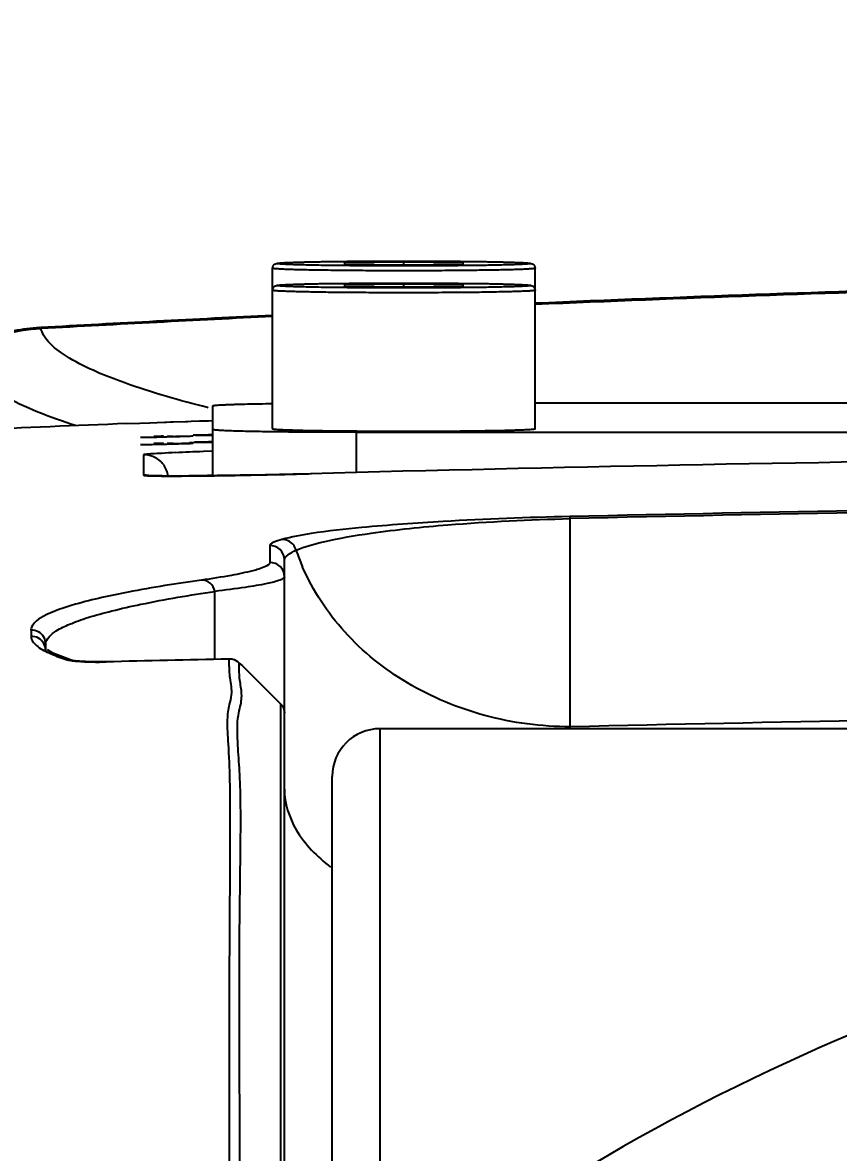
# Model space of a CAD drawing. Header units: millimetres. Extents: x 5828 to 6704, y 123 to 421.
# Drawn here: x 6473.894 to 6475.033, y 276.003 to 277.581 of the extents above; entities that cross this region are included whole.
import ezdxf

# ---------------------------------------------------------------- set-up
doc = ezdxf.new("R2010")
doc.units = ezdxf.units.MM
doc.layers.add('外形图', color=7, linetype='Continuous')
doc.layers.add('尺寸标注', color=7, linetype='Continuous')
doc.styles.add('微软雅黑', font='msyh.ttc', dxfattribs={"height": 1.5})
doc.dimstyles.new('尺寸标注_1_15比例', dxfattribs={"dimtxt": 1.5, "dimasz": 1.25, "dimexe": 0.5, "dimexo": 0.4, "dimgap": 0.5, "dimtad": 1, "dimdec": 1, "dimlfac": 15, "dimdsep": 46, "dimtxsty": '微软雅黑', "dimcen": 0.09, "dimadec": 0, "dimazin": 0, "dimtp": 0.01, "dimtm": 0.01, "dimtfac": 1, "dimtdec": 1, "dimtofl": 0, "dimtmove": 0, "dimatfit": 3, "dimfxl": 1, "dimtolj": 1, "dimarcsym": 0})

# ---------------------------------------------------------------- blocks, each defined once
blk = doc.blocks.new('*D786')
at = {"layer": 'Defpoints', "color": 0}
for p in [(6482.9394, 280.5658), (6469.7803, 267.5677), (6482.9394, 267.0011)]:
    blk.add_point(p, dxfattribs=at)
at = {"layer": '尺寸标注', "color": 0, "lineweight": -2}
for p, q in [((6469.7803, 267.9677), (6469.7803, 281.0658)), ((6482.9394, 267.4011), (6482.9394, 281.0658)), ((6471.0303, 280.5658), (6481.6894, 280.5658))]:
    blk.add_line(p, q, dxfattribs=at)
at = {"layer": '尺寸标注', "color": 0}
for points in [[(6471.0303, 280.7741), (6471.0303, 280.3574), (6469.7803, 280.5658)], [(6481.6894, 280.3574), (6481.6894, 280.7741), (6482.9394, 280.5658)]]:
    blk.add_solid(points, dxfattribs=at)
at = {"layer": '尺寸标注', "color": 0, "insert": (6476.3599, 281.8448), "char_height": 1.5, "attachment_point": 5, "style": '微软雅黑'}
blk.add_mtext('\\A1;197.4', dxfattribs=at)
blk = doc.blocks.new('*D787')
at = {"layer": 'Defpoints', "color": 0}
for p in [(6469.7154, 284.5485), (6483.0052, 255.7131), (6469.7154, 255.0651)]:
    blk.add_point(p, dxfattribs=at)
at = {"layer": '尺寸标注', "color": 0, "lineweight": -2}
for p, q in [((6469.7154, 255.4651), (6469.7154, 285.0485)), ((6483.0052, 256.1131), (6483.0052, 285.0485)), ((6481.7552, 284.5485), (6470.9654, 284.5485))]:
    blk.add_line(p, q, dxfattribs=at)
at = {"layer": '尺寸标注', "color": 0}
for points in [[(6470.9654, 284.7569), (6470.9654, 284.3402), (6469.7154, 284.5485)], [(6481.7552, 284.3402), (6481.7552, 284.7569), (6483.0052, 284.5485)]]:
    blk.add_solid(points, dxfattribs=at)
at = {"layer": '尺寸标注', "color": 0, "insert": (6476.3603, 285.8276), "char_height": 1.5, "attachment_point": 5, "style": '微软雅黑'}
blk.add_mtext('\\A1;199.3', dxfattribs=at)

msp = doc.modelspace()

# ---------------------------------------------------------------- linework, layer by layer
at = {"layer": '外形图', "color": 7, "linetype": 'Continuous'}
for p, q in [((6474.2433, 277.014), (6474.2433, 277.238)), ((6474.4266, 277.2465), (6474.3438, 277.2456)), ((6474.3438, 277.2456), (6474.3438, 277.2437)), ((6474.3438, 277.2437), (6474.4266, 277.2428)), ((6474.4266, 277.2428), (6474.4266, 277.2465)), ((6474.5095, 277.2456), (6474.4266, 277.2465)), ((6474.4266, 277.2428), (6474.5095, 277.2437)), ((6474.5095, 277.2437), (6474.5095, 277.2456)), ((6474.6099, 277.014), (6474.6099, 277.238)), ((6474.4266, 277.2158), (6474.3438, 277.2149)), ((6474.3438, 277.2149), (6474.3438, 277.213)), ((6474.3438, 277.213), (6474.4266, 277.2121)), ((6474.4266, 277.2121), (6474.4266, 277.2158)), ((6474.5095, 277.2149), (6474.4266, 277.2158)), ((6474.4266, 277.2121), (6474.5095, 277.213)), ((6474.5095, 277.213), (6474.5095, 277.2149)), ((6474.1534, 277.0432), (6474.1526, 277.0434)), ((6474.1599, 277.0432), (6474.1592, 277.0434)), ((6474.1599, 276.9483), (6474.1599, 277.046)), ((6475.2266, 277.0498), (6474.6099, 277.0498)), ((6474.04, 277.021), (6474.0578, 277.0217)), ((6474.0578, 277.0217), (6474.0721, 277.0222)), ((6474.0721, 277.0222), (6474.0926, 277.023)), ((6474.0926, 277.023), (6474.0953, 277.0231)), ((6474.0953, 277.0231), (6474.1007, 277.0233)), ((6474.1007, 277.0233), (6474.1044, 277.0234)), ((6474.1044, 277.0234), (6474.1221, 277.024)), ((6474.1221, 277.024), (6474.1249, 277.0241)), ((6474.1249, 277.0241), (6474.1295, 277.0243)), ((6474.1295, 277.0243), (6474.1411, 277.0247)), ((6474.1411, 277.0247), (6474.1507, 277.025)), ((6474.1507, 277.025), (6474.1524, 277.0251)), ((6474.1521, 277.025), (6474.1537, 277.0251)), ((6474.1524, 277.0251), (6474.1598, 277.0253)), ((6474.0883, 277.0024), (6474.0958, 277.0026)), ((6474.0958, 277.0026), (6474.1064, 277.0029)), ((6474.0969, 277.0031), (6474.0963, 277.0031)), ((6474.1064, 277.0029), (6474.114, 277.0031)), ((6474.114, 277.0031), (6474.1281, 277.0035)), ((6474.1281, 277.0035), (6474.1315, 277.0038)), ((6474.1315, 277.0038), (6474.1325, 277.0039)), ((6474.1441, 277.0051), (6474.1325, 277.0047)), ((6474.1361, 277.0045), (6474.1452, 277.0047)), ((6474.154, 277.0053), (6474.1441, 277.0051)), ((6474.1452, 277.0047), (6474.1544, 277.005)), ((6474.1602, 277.0055), (6474.154, 277.0053)), ((6474.1544, 277.005), (6474.1603, 277.0051)), ((6474.3599, 277.0089), (6474.3599, 276.9525)), ((6474.3599, 277.0089), (6477.4266, 277.0089)), ((6474.1281, 276.9934), (6474.1325, 276.9939)), ((6474.1441, 276.9952), (6474.1341, 276.9949)), ((6474.154, 276.9954), (6474.1441, 276.9952)), ((6474.1465, 276.9948), (6474.1544, 276.995)), ((6474.1599, 276.9826), (6474.1468, 276.9821)), ((6474.1604, 276.9956), (6474.154, 276.9954)), ((6474.1544, 276.995), (6474.1605, 276.9951)), ((6474.0631, 276.9775), (6474.063, 276.9491)), ((6474.2336, 276.9496), (6474.198, 276.9489)), ((6474.2204, 276.9494), (6474.2277, 276.9495)), ((6474.2723, 276.9505), (6474.2336, 276.9496)), ((6474.2962, 276.9511), (6474.2723, 276.9505)), ((6474.2933, 276.9511), (6474.2977, 276.9512)), ((6474.2962, 276.9511), (6474.2962, 276.9511)), ((6474.1052, 276.9478), (6474.1076, 276.9478)), ((6474.1076, 276.9478), (6474.1105, 276.9478)), ((6474.1559, 276.9482), (6474.1621, 276.9483)), ((6474.659, 276.5976), (6474.6589, 276.8884)), ((6474.2394, 276.8508), (6474.2394, 276.8269)), ((6474.2599, 275.0636), (6474.2599, 276.8308)), ((6474.1628, 276.6923), (6474.1628, 276.7868)), ((6473.906, 276.7327), (6473.906, 276.724)), ((6473.9266, 276.7051), (6473.9266, 276.7128)), ((6473.9567, 276.6912), (6473.9633, 276.6903)), ((6473.9637, 276.6902), (6473.9632, 276.6903)), ((6474.011, 276.6883), (6474.0109, 276.6882)), ((6474.1968, 276.6835), (6474.1969, 276.6866)), ((6474.197, 276.6834), (6474.1969, 276.6866)), ((6474.1969, 276.6866), (6474.2005, 276.6835)), ((6474.2005, 276.6835), (6474.2003, 276.6836)), ((6474.2003, 276.6836), (6474.2549, 276.6293)), ((6474.2549, 275.9022), (6474.2549, 276.6293)), ((6474.2599, 276.6174), (6474.2599, 276.6176)), ((6474.2549, 276.4659), (6474.2549, 276.5963)), ((6474.3933, 276.5949), (6474.3933, 275.7845)), ((6475.7615, 276.5949), (6474.3933, 276.5949)), ((6474.6589, 276.5952), (6474.659, 276.5976)), ((6474.3266, 275.202), (6474.3266, 276.5282)), ((6474.2549, 276.2941), (6474.2549, 276.4659)), ((6474.2549, 275.0531), (6474.2549, 276.0551))]:
    msp.add_line(p, q, dxfattribs=at)
for points in [[(6474.198, 276.9489), (6474.1661, 276.9484), (6474.1517, 276.9482), (6474.1384, 276.948), (6474.1262, 276.9479), (6474.1152, 276.9478), (6474.1053, 276.9478), (6474.0966, 276.9478), (6474.0891, 276.9479), (6474.0827, 276.9479), (6474.0775, 276.9481), (6474.0736, 276.9482), (6474.0709, 276.9483), (6474.0704, 276.9483)], [(6473.9633, 276.6903), (6473.9367, 276.7006), (6473.9289, 276.7051)], [(6474.011, 276.6883), (6474.0043, 276.6882), (6473.9926, 276.6882), (6473.9822, 276.6886), (6473.9736, 276.6891), (6473.9677, 276.6896), (6473.9643, 276.6901), (6473.9637, 276.6902)]]:
    msp.add_lwpolyline(points, dxfattribs=at)
msp.add_circle((6476.3599, 274.0616), 2.3333, dxfattribs=at)
for centre, radius, start, end in [((6476.5863, 230.7358), 46.4953, 91.67537, 92.43624), ((6476.5857, 230.6999), 46.53, 91.67331, 92.43365), ((6476.5882, 230.6182), 46.6111, 91.67351, 92.43255), ((6477.0288, 220.9139), 56.3272, 92.83471, 93.16446), ((6477.053, 220.3521), 56.8884, 92.83111, 93.15738), ((6477.0619, 220.125), 57.1152, 92.82875, 93.15358), ((6473.9329, 276.897), 0.2586, 93.2326, 101.2988), ((6473.9345, 276.8866), 0.268, 93.1627, 101.2001), ((6473.9491, 277.1612), 0.0302, 191.4803, 193.5097), ((6474.6915, 259.3212), 17.7118, 92.10799, 92.8026), ((6474.0521, 278.1279), 1.126, 270.7193, 271.1712), ((6474.0266, 279.5282), 2.5265, 271.1011, 271.4), ((6474.224, 273.0234), 3.9823, 91.9106, 92.1064), ((6474.0561, 279.2179), 2.2152, 271.2524, 271.4505), ((6473.9317, 284.0527), 7.0517, 271.46643, 271.63186), ((6474.4202, 284.6434), 7.6329, 269.25839, 270.04787), ((6474.4282, 285.4391), 8.4287, 269.98936, 270.70398), ((6474.0316, 279.499), 2.5073, 270.9949, 271.4674), ((6474.2043, 273.6942), 3.3013, 91.9628, 92.199), ((6473.8723, 286.0425), 9.0527, 271.41473, 271.61909), ((6474.0673, 278.8164), 1.8236, 271.1683, 271.409), ((6474.3763, 270.9509), 6.0355, 92.1793, 92.55028), ((6473.9675, 282.7967), 5.8051, 271.42831, 271.62926), ((6474.2512, 272.6205), 4.3755, 91.3704, 91.6249), ((6474.0641, 276.9442), 0.0333, 39.5828, 46.3522), ((6474.0643, 276.9444), 0.0331, 34.7835, 39.58), ((6476.3384, 199.0916), 77.8863, 89.984133, 91.502432), ((6474.3456, 272.5816), 4.3711, 92.4561, 92.6107), ((6474.0295, 286.0536), 9.1063, 270.83452, 271.20132), ((6473.9229, 291.2147), 14.2685, 271.22396, 271.4878), ((6474.0844, 277.2811), 0.3332, 267.8476, 268.6746), ((6474.0933, 281.2532), 4.3054, 270.2279, 270.8321), ((6476.4276, 199.4326), 77.4788, 90.050028, 91.308358), ((6476.4278, 199.4422), 77.4664, 90.050056, 91.308371), ((6474.2399, 276.8308), 0.02, 0.0007, 91.5918), ((6474.5641, 276.9426), 0.3043, 198.8811, 199.6933), ((6474.5695, 276.9446), 0.3101, 199.703, 203.5873), ((6474.24, 276.807), 0.02, 0.0044, 91.5961), ((6473.9168, 276.7325), 0.0109, 170.3095, 178.6703), ((6473.9987, 277.0805), 0.3924, 266.6039, 269.6368), ((6473.9985, 277.1793), 0.4912, 269.728, 270.4884), ((6473.996, 277.5409), 0.8527, 270.4518, 270.6968), ((6473.9896, 278.058), 1.37, 270.6984, 270.8888), ((6476.0171, 194.5929), 82.1199, 91.28023, 91.399915), ((6474.1829, 276.6721), 0.0201, 76.3948, 91.5461), ((6476.4258, 200.6694), 75.9488, 90.038068, 91.332973), ((6474.3933, 276.5282), 0.0667, 90, 180), ((6476.3599, 274.0616), 2.3133, 120.8973, 134.102)]:
    msp.add_arc(centre, radius, start, end, dxfattribs=at)
for points, knots in [([(6474.2433, 277.238), (6474.2433, 277.2393), (6474.2439, 277.2416), (6474.2462, 277.2438), (6474.2485, 277.2447), (6474.2504, 277.245), (6474.2521, 277.2452), (6474.254, 277.2454), (6474.2573, 277.2457), (6474.2624, 277.2459), (6474.2698, 277.2462), (6474.2786, 277.2465), (6474.2889, 277.2468), (6474.3005, 277.247), (6474.3134, 277.2473), (6474.3327, 277.2475), (6474.3589, 277.2478), (6474.3921, 277.248), (6474.4149, 277.2481), (6474.4266, 277.2481)], [0, 0, 0, 0, 0.020223, 0.036163, 0.05017, 0.058307, 0.066935, 0.077206, 0.089444, 0.120191, 0.159352, 0.206696, 0.261821, 0.324217, 0.393285, 0.468348, 0.633454, 0.813033, 1, 1, 1, 1]), ([(6474.4266, 277.2345), (6474.4147, 277.2345), (6474.3913, 277.2345), (6474.3625, 277.2347), (6474.3405, 277.2349), (6474.3251, 277.2351), (6474.3107, 277.2353), (6474.2974, 277.2355), (6474.2853, 277.2357), (6474.2747, 277.236), (6474.2654, 277.2363), (6474.2587, 277.2366), (6474.2541, 277.2368), (6474.2513, 277.237), (6474.2489, 277.2371), (6474.2469, 277.2373), (6474.2454, 277.2375), (6474.2443, 277.2376), (6474.2436, 277.2378), (6474.2433, 277.2379), (6474.2433, 277.238), (6474.2433, 277.238)], [0, 0, 0, 0, 0.194923, 0.382357, 0.470998, 0.555104, 0.633868, 0.706529, 0.772391, 0.830819, 0.881253, 0.92321, 0.940881, 0.95629, 0.969401, 0.980185, 0.988621, 0.994696, 0.998424, 0.999441, 1, 1, 1, 1]), ([(6474.4266, 277.2413), (6474.4151, 277.2413), (6474.3926, 277.2413), (6474.3599, 277.2415), (6474.334, 277.2418), (6474.3149, 277.242), (6474.3021, 277.2422), (6474.2905, 277.2425), (6474.2802, 277.2428), (6474.2713, 277.243), (6474.2648, 277.2433), (6474.2604, 277.2435), (6474.2577, 277.2437), (6474.2554, 277.2438), (6474.2535, 277.244), (6474.2521, 277.2441), (6474.2513, 277.2442), (6474.2508, 277.2443), (6474.2504, 277.2444), (6474.2502, 277.2445), (6474.2498, 277.2447), (6474.2502, 277.2448), (6474.2504, 277.2449), (6474.2508, 277.245), (6474.2513, 277.2451), (6474.2521, 277.2452), (6474.2535, 277.2453), (6474.2554, 277.2455), (6474.2577, 277.2457), (6474.2604, 277.2458), (6474.2648, 277.246), (6474.2713, 277.2463), (6474.2802, 277.2466), (6474.2905, 277.2468), (6474.3021, 277.2471), (6474.3149, 277.2473), (6474.334, 277.2476), (6474.3599, 277.2478), (6474.3926, 277.248), (6474.4151, 277.2481), (6474.4266, 277.2481)], [0, 0, 0, 0, 0.097466, 0.191187, 0.277564, 0.316948, 0.35328, 0.386213, 0.415428, 0.440646, 0.461626, 0.470462, 0.478166, 0.484722, 0.490115, 0.494332, 0.495999, 0.49737, 0.498448, 0.499236, 0.5, 0.500764, 0.501552, 0.50263, 0.504001, 0.505668, 0.509885, 0.515278, 0.521834, 0.529538, 0.538374, 0.559354, 0.584572, 0.613787, 0.64672, 0.683052, 0.722436, 0.808813, 0.902534, 1, 1, 1, 1]), ([(6474.4266, 277.2481), (6474.4383, 277.2481), (6474.4611, 277.248), (6474.4943, 277.2478), (6474.5205, 277.2475), (6474.5398, 277.2473), (6474.5527, 277.247), (6474.5643, 277.2468), (6474.5746, 277.2465), (6474.5835, 277.2462), (6474.5908, 277.2459), (6474.5959, 277.2457), (6474.5992, 277.2454), (6474.6011, 277.2452), (6474.6028, 277.245), (6474.6047, 277.2447), (6474.607, 277.2438), (6474.6093, 277.2416), (6474.6099, 277.2393), (6474.6099, 277.238)], [0, 0, 0, 0, 0.186975, 0.366563, 0.531674, 0.606739, 0.675807, 0.738201, 0.793324, 0.840666, 0.879826, 0.91057, 0.922807, 0.933075, 0.941703, 0.949842, 0.963859, 0.979786, 1, 1, 1, 1]), ([(6474.4266, 277.2481), (6474.4381, 277.2481), (6474.4606, 277.248), (6474.4933, 277.2478), (6474.5192, 277.2476), (6474.5383, 277.2473), (6474.5511, 277.2471), (6474.5627, 277.2468), (6474.573, 277.2466), (6474.5819, 277.2463), (6474.5884, 277.246), (6474.5928, 277.2458), (6474.5955, 277.2457), (6474.5978, 277.2455), (6474.5997, 277.2453), (6474.6011, 277.2452), (6474.6019, 277.2451), (6474.6024, 277.245), (6474.6028, 277.2449), (6474.603, 277.2448), (6474.6034, 277.2447), (6474.603, 277.2445), (6474.6028, 277.2444), (6474.6024, 277.2443), (6474.6019, 277.2442), (6474.6011, 277.2441), (6474.5997, 277.244), (6474.5978, 277.2438), (6474.5955, 277.2437), (6474.5928, 277.2435), (6474.5884, 277.2433), (6474.5819, 277.243), (6474.573, 277.2428), (6474.5627, 277.2425), (6474.5511, 277.2422), (6474.5383, 277.242), (6474.5192, 277.2418), (6474.4933, 277.2415), (6474.4606, 277.2413), (6474.4381, 277.2413), (6474.4266, 277.2413)], [0, 0, 0, 0, 0.097466, 0.191187, 0.277564, 0.316948, 0.35328, 0.386213, 0.415428, 0.440646, 0.461626, 0.470462, 0.478166, 0.484722, 0.490115, 0.494332, 0.495999, 0.49737, 0.498448, 0.499236, 0.5, 0.500764, 0.501552, 0.50263, 0.504001, 0.505668, 0.509885, 0.515278, 0.521834, 0.529538, 0.538374, 0.559354, 0.584572, 0.613787, 0.64672, 0.683052, 0.722436, 0.808813, 0.902534, 1, 1, 1, 1]), ([(6474.6099, 277.238), (6474.6099, 277.238), (6474.6099, 277.2379), (6474.6096, 277.2378), (6474.6089, 277.2376), (6474.6078, 277.2375), (6474.6063, 277.2373), (6474.6043, 277.2371), (6474.6019, 277.237), (6474.5991, 277.2368), (6474.5945, 277.2366), (6474.5878, 277.2363), (6474.5785, 277.236), (6474.5679, 277.2357), (6474.5558, 277.2355), (6474.5425, 277.2353), (6474.5281, 277.2351), (6474.5127, 277.2349), (6474.4907, 277.2347), (6474.4619, 277.2345), (6474.4385, 277.2345), (6474.4266, 277.2345)], [0, 0, 0, 0, 0.000559, 0.001576, 0.005304, 0.011379, 0.019815, 0.030599, 0.04371, 0.059119, 0.07679, 0.118747, 0.169181, 0.227609, 0.293471, 0.366132, 0.444896, 0.529002, 0.617643, 0.805077, 1, 1, 1, 1]), ([(6474.2433, 277.2073), (6474.2433, 277.2085), (6474.2439, 277.2108), (6474.2462, 277.2131), (6474.2485, 277.214), (6474.2504, 277.2143), (6474.2521, 277.2145), (6474.254, 277.2147), (6474.2573, 277.2149), (6474.2624, 277.2152), (6474.2698, 277.2155), (6474.2786, 277.2158), (6474.2889, 277.2161), (6474.3005, 277.2163), (6474.3134, 277.2166), (6474.3327, 277.2168), (6474.3589, 277.2171), (6474.3921, 277.2173), (6474.4149, 277.2173), (6474.4266, 277.2173)], [0, 0, 0, 0, 0.020223, 0.036163, 0.05017, 0.058307, 0.066935, 0.077206, 0.089444, 0.120191, 0.159352, 0.206696, 0.261821, 0.324217, 0.393285, 0.468348, 0.633454, 0.813033, 1, 1, 1, 1]), ([(6474.4266, 277.2106), (6474.4151, 277.2106), (6474.3926, 277.2106), (6474.3599, 277.2108), (6474.334, 277.211), (6474.3149, 277.2113), (6474.3021, 277.2115), (6474.2905, 277.2118), (6474.2802, 277.212), (6474.2713, 277.2123), (6474.2648, 277.2126), (6474.2604, 277.2128), (6474.2577, 277.2129), (6474.2554, 277.2131), (6474.2535, 277.2133), (6474.2521, 277.2134), (6474.2513, 277.2135), (6474.2508, 277.2136), (6474.2504, 277.2137), (6474.2502, 277.2138), (6474.2498, 277.2139), (6474.2502, 277.2141), (6474.2504, 277.2142), (6474.2508, 277.2143), (6474.2513, 277.2144), (6474.2521, 277.2145), (6474.2535, 277.2146), (6474.2554, 277.2148), (6474.2577, 277.2149), (6474.2604, 277.2151), (6474.2648, 277.2153), (6474.2713, 277.2156), (6474.2802, 277.2158), (6474.2905, 277.2161), (6474.3021, 277.2164), (6474.3149, 277.2166), (6474.334, 277.2168), (6474.3599, 277.2171), (6474.3926, 277.2173), (6474.4151, 277.2173), (6474.4266, 277.2173)], [0, 0, 0, 0, 0.097466, 0.191187, 0.277564, 0.316948, 0.35328, 0.386213, 0.415428, 0.440646, 0.461626, 0.470462, 0.478166, 0.484722, 0.490115, 0.494332, 0.495999, 0.49737, 0.498448, 0.499236, 0.5, 0.500764, 0.501552, 0.50263, 0.504001, 0.505668, 0.509885, 0.515278, 0.521834, 0.529538, 0.538374, 0.559354, 0.584572, 0.613787, 0.64672, 0.683052, 0.722436, 0.808813, 0.902534, 1, 1, 1, 1]), ([(6474.4266, 277.2173), (6474.4383, 277.2173), (6474.4611, 277.2173), (6474.4943, 277.2171), (6474.5205, 277.2168), (6474.5398, 277.2166), (6474.5527, 277.2163), (6474.5643, 277.2161), (6474.5746, 277.2158), (6474.5835, 277.2155), (6474.5908, 277.2152), (6474.5959, 277.2149), (6474.5992, 277.2147), (6474.6011, 277.2145), (6474.6028, 277.2143), (6474.6047, 277.214), (6474.607, 277.2131), (6474.6093, 277.2108), (6474.6099, 277.2085), (6474.6099, 277.2073)], [0, 0, 0, 0, 0.186975, 0.366563, 0.531674, 0.606739, 0.675807, 0.738201, 0.793324, 0.840666, 0.879826, 0.91057, 0.922807, 0.933075, 0.941703, 0.949842, 0.963859, 0.979786, 1, 1, 1, 1]), ([(6474.4266, 277.2173), (6474.4381, 277.2173), (6474.4606, 277.2173), (6474.4933, 277.2171), (6474.5192, 277.2168), (6474.5383, 277.2166), (6474.5511, 277.2164), (6474.5627, 277.2161), (6474.573, 277.2158), (6474.5819, 277.2156), (6474.5884, 277.2153), (6474.5928, 277.2151), (6474.5955, 277.2149), (6474.5978, 277.2148), (6474.5997, 277.2146), (6474.6011, 277.2145), (6474.6019, 277.2144), (6474.6024, 277.2143), (6474.6028, 277.2142), (6474.603, 277.2141), (6474.6034, 277.2139), (6474.603, 277.2138), (6474.6028, 277.2137), (6474.6024, 277.2136), (6474.6019, 277.2135), (6474.6011, 277.2134), (6474.5997, 277.2133), (6474.5978, 277.2131), (6474.5955, 277.2129), (6474.5928, 277.2128), (6474.5884, 277.2126), (6474.5819, 277.2123), (6474.573, 277.212), (6474.5627, 277.2118), (6474.5511, 277.2115), (6474.5383, 277.2113), (6474.5192, 277.211), (6474.4933, 277.2108), (6474.4606, 277.2106), (6474.4381, 277.2106), (6474.4266, 277.2106)], [0, 0, 0, 0, 0.097466, 0.191187, 0.277564, 0.316948, 0.35328, 0.386213, 0.415428, 0.440646, 0.461626, 0.470462, 0.478166, 0.484722, 0.490115, 0.494332, 0.495999, 0.49737, 0.498448, 0.499236, 0.5, 0.500764, 0.501552, 0.50263, 0.504001, 0.505668, 0.509885, 0.515278, 0.521834, 0.529538, 0.538374, 0.559354, 0.584572, 0.613787, 0.64672, 0.683052, 0.722436, 0.808813, 0.902534, 1, 1, 1, 1]), ([(6474.4266, 277.2038), (6474.4147, 277.2038), (6474.3913, 277.2038), (6474.3625, 277.204), (6474.3405, 277.2042), (6474.3251, 277.2043), (6474.3107, 277.2045), (6474.2974, 277.2048), (6474.2853, 277.205), (6474.2747, 277.2053), (6474.2654, 277.2056), (6474.2587, 277.2059), (6474.2541, 277.2061), (6474.2513, 277.2062), (6474.2489, 277.2064), (6474.2469, 277.2066), (6474.2454, 277.2067), (6474.2443, 277.2069), (6474.2436, 277.207), (6474.2433, 277.2072), (6474.2433, 277.2072), (6474.2433, 277.2073)], [0, 0, 0, 0, 0.194923, 0.382357, 0.470998, 0.555104, 0.633868, 0.706529, 0.772391, 0.830819, 0.881253, 0.92321, 0.940881, 0.95629, 0.969401, 0.980185, 0.988621, 0.994696, 0.998424, 0.999441, 1, 1, 1, 1]), ([(6474.6099, 277.2073), (6474.6099, 277.2072), (6474.6099, 277.2072), (6474.6096, 277.207), (6474.6089, 277.2069), (6474.6078, 277.2067), (6474.6063, 277.2066), (6474.6043, 277.2064), (6474.6019, 277.2062), (6474.5991, 277.2061), (6474.5945, 277.2059), (6474.5878, 277.2056), (6474.5785, 277.2053), (6474.5679, 277.205), (6474.5558, 277.2048), (6474.5425, 277.2045), (6474.5281, 277.2043), (6474.5127, 277.2042), (6474.4907, 277.204), (6474.4619, 277.2038), (6474.4385, 277.2038), (6474.4266, 277.2038)], [0, 0, 0, 0, 0.000559, 0.001576, 0.005304, 0.011379, 0.019815, 0.030599, 0.04371, 0.059119, 0.07679, 0.118747, 0.169181, 0.227609, 0.293471, 0.366132, 0.444896, 0.529002, 0.617643, 0.805077, 1, 1, 1, 1]), ([(6473.9255, 277.1416), (6473.9249, 277.1425), (6473.9225, 277.1463), (6473.9206, 277.1505), (6473.9198, 277.1536)], [0, 0, 0, 0, 0.266569, 1, 1, 1, 1]), ([(6473.9599, 277.1125), (6473.956, 277.1148), (6473.9434, 277.1229), (6473.9315, 277.1328), (6473.9255, 277.1416)], [0, 0, 0, 0, 0.296552, 1, 1, 1, 1]), ([(6474.1526, 277.0434), (6474.1136, 277.0533), (6474.0479, 277.0721), (6473.984, 277.098), (6473.9599, 277.1125)], [0, 0, 0, 0, 0.588706, 1, 1, 1, 1]), ([(6473.9683, 277.0183), (6473.9329, 277.0297), (6473.8854, 277.0471), (6473.8358, 277.0803), (6473.8206, 277.0974), (6473.8163, 277.1059)], [0, 0, 0, 0, 0.625555, 0.840024, 1, 1, 1, 1]), ([(6474.1599, 277.046), (6474.1599, 277.046), (6474.1601, 277.0461), (6474.1603, 277.0462), (6474.1608, 277.0463), (6474.1617, 277.0465), (6474.1633, 277.0467), (6474.1657, 277.0469), (6474.1689, 277.0471), (6474.1727, 277.0473), (6474.1771, 277.0475), (6474.1822, 277.0477), (6474.1879, 277.0479), (6474.1967, 277.0482), (6474.2091, 277.0485), (6474.2255, 277.0488), (6474.2371, 277.049), (6474.2432, 277.0491)], [0, 0, 0, 0, 0.00172, 0.005154, 0.010576, 0.018043, 0.039155, 0.068489, 0.105963, 0.151458, 0.204818, 0.265863, 0.334377, 0.410124, 0.582231, 0.779778, 1, 1, 1, 1]), ([(6474.3599, 277.0089), (6474.3469, 277.0089), (6474.3214, 277.0089), (6474.29, 277.0091), (6474.266, 277.0093), (6474.2492, 277.0095), (6474.2335, 277.0097), (6474.219, 277.01), (6474.2058, 277.0102), (6474.1942, 277.0105), (6474.1841, 277.0109), (6474.1768, 277.0111), (6474.1718, 277.0114), (6474.1687, 277.0116), (6474.1661, 277.0117), (6474.1639, 277.0119), (6474.1623, 277.0121), (6474.1611, 277.0123), (6474.1603, 277.0124), (6474.16, 277.0126), (6474.1599, 277.0127), (6474.1599, 277.0127)], [0, 0, 0, 0, 0.194923, 0.382357, 0.470998, 0.555104, 0.633867, 0.706529, 0.772391, 0.830819, 0.881253, 0.92321, 0.940881, 0.95629, 0.969401, 0.980185, 0.98862, 0.994696, 0.998423, 0.999441, 1, 1, 1, 1]), ([(6474.2433, 277.014), (6474.2433, 277.0139), (6474.2434, 277.0138), (6474.2436, 277.0138), (6474.2441, 277.0136), (6474.2449, 277.0135), (6474.2464, 277.0133), (6474.2487, 277.0131), (6474.2517, 277.0129), (6474.2552, 277.0127), (6474.2594, 277.0125), (6474.2642, 277.0123), (6474.2695, 277.0122), (6474.2778, 277.0119), (6474.2894, 277.0116), (6474.3048, 277.0113), (6474.3157, 277.0112), (6474.3214, 277.0111)], [0, 0, 0, 0, 0.00171, 0.005143, 0.010573, 0.018051, 0.039198, 0.068581, 0.106117, 0.151679, 0.205111, 0.266222, 0.334796, 0.410588, 0.582713, 0.780128, 1, 1, 1, 1]), ([(6474.5317, 277.0111), (6474.5375, 277.0112), (6474.5484, 277.0113), (6474.5638, 277.0116), (6474.5754, 277.0119), (6474.5837, 277.0122), (6474.589, 277.0123), (6474.5938, 277.0125), (6474.598, 277.0127), (6474.6015, 277.0129), (6474.6045, 277.0131), (6474.6068, 277.0133), (6474.6083, 277.0135), (6474.6091, 277.0136), (6474.6096, 277.0138), (6474.6098, 277.0138), (6474.6099, 277.0139), (6474.6099, 277.014)], [0, 0, 0, 0, 0.219863, 0.417274, 0.589399, 0.665192, 0.733768, 0.794881, 0.848315, 0.893879, 0.931416, 0.9608, 0.981949, 0.989428, 0.994857, 0.99829, 1, 1, 1, 1]), ([(6474.059, 277.0021), (6474.059, 277.0019), (6474.0599, 277.0021), (6474.0609, 277.0019), (6474.0634, 277.002), (6474.0651, 277.002), (6474.0662, 277.002)], [0, 0, 0, 0, 0.058139, 0.237274, 0.547874, 1, 1, 1, 1]), ([(6474.0963, 277.0031), (6474.0962, 277.0031), (6474.0962, 277.0031), (6474.0961, 277.0031), (6474.0961, 277.0031)], [0, 0, 0, 0, 0.744931, 1, 1, 1, 1]), ([(6474.1045, 277.0032), (6474.1036, 277.0032), (6474.1011, 277.0031), (6474.0986, 277.0031), (6474.0969, 277.0031)], [0, 0, 0, 0, 0.355899, 1, 1, 1, 1]), ([(6474.059, 276.9921), (6474.059, 276.9918), (6474.061, 276.9923), (6474.0631, 276.9917), (6474.0687, 276.9921), (6474.0726, 276.992), (6474.0751, 276.9921)], [0, 0, 0, 0, 0.055927, 0.231778, 0.541765, 1, 1, 1, 1]), ([(6474.1077, 276.9805), (6474.1013, 276.9802), (6474.0903, 276.9796), (6474.0775, 276.979), (6474.0701, 276.9784), (6474.0665, 276.9782), (6474.0644, 276.9777), (6474.0632, 276.9777), (6474.0631, 276.9775)], [0, 0, 0, 0, 0.428862, 0.742331, 0.852613, 0.931853, 0.980686, 1, 1, 1, 1]), ([(6474.1045, 276.9932), (6474.1032, 276.9932), (6474.1012, 276.9932), (6474.0983, 276.993), (6474.0971, 276.9933), (6474.0961, 276.993), (6474.0961, 276.9932)], [0, 0, 0, 0, 0.454173, 0.764298, 0.942345, 1, 1, 1, 1]), ([(6474.063, 276.9491), (6474.0631, 276.9489), (6474.0641, 276.9488), (6474.0668, 276.9483), (6474.0697, 276.9482), (6474.0718, 276.9482)], [0, 0, 0, 0, 0.077917, 0.267378, 1, 1, 1, 1]), ([(6474.0766, 276.948), (6474.0786, 276.948), (6474.0881, 276.9478), (6474.0976, 276.9478), (6474.1052, 276.9478)], [0, 0, 0, 0, 0.200529, 1, 1, 1, 1]), ([(6474.6585, 276.8912), (6474.5995, 276.8899), (6474.5026, 276.8863), (6474.3821, 276.8777), (6474.3069, 276.8697), (6474.2698, 276.8628), (6474.2564, 276.8593)], [0, 0, 0, 0, 0.438157, 0.720234, 0.896933, 1, 1, 1, 1]), ([(6474.2761, 276.8442), (6474.2883, 276.8496), (6474.3233, 276.8589), (6474.3941, 276.8709), (6474.5091, 276.8825), (6474.602, 276.887), (6474.6589, 276.8884)], [0, 0, 0, 0, 0.104004, 0.278709, 0.557803, 1, 1, 1, 1]), ([(6474.6589, 276.8884), (6474.6589, 276.8891), (6474.6587, 276.8899), (6474.6587, 276.8911), (6474.6585, 276.8912)], [0, 0, 0, 0, 0.710097, 1, 1, 1, 1]), ([(6474.2564, 276.8593), (6474.2522, 276.8581), (6474.2469, 276.8564), (6474.2395, 276.8529), (6474.2394, 276.8508)], [0, 0, 0, 0, 0.672834, 1, 1, 1, 1]), ([(6474.2599, 276.8308), (6474.2599, 276.8335), (6474.266, 276.8393), (6474.272, 276.8423), (6474.2761, 276.8442)], [0, 0, 0, 0, 0.374399, 1, 1, 1, 1]), ([(6474.2394, 276.8269), (6474.2393, 276.8242), (6474.2292, 276.8191), (6474.2125, 276.8144), (6474.1817, 276.808), (6474.1581, 276.8045), (6474.1442, 276.8025)], [0, 0, 0, 0, 0.082198, 0.271443, 0.577018, 1, 1, 1, 1]), ([(6474.2599, 276.807), (6474.2599, 276.8061), (6474.2577, 276.804), (6474.2498, 276.8008), (6474.2316, 276.7965), (6474.2014, 276.7916), (6474.177, 276.7885), (6474.1628, 276.7868)], [0, 0, 0, 0, 0.026562, 0.077567, 0.266012, 0.57336, 1, 1, 1, 1]), ([(6474.659, 276.5976), (6474.6189, 276.5977), (6474.5393, 276.6081), (6474.4302, 276.6536), (6474.341, 276.7249), (6474.2997, 276.7876), (6474.2853, 276.8205)], [0, 0, 0, 0, 0.262347, 0.518601, 0.764715, 1, 1, 1, 1]), ([(6474.1442, 276.8025), (6474.11, 276.7977), (6474.0508, 276.7884), (6473.9768, 276.7722), (6473.9323, 276.7578), (6473.9117, 276.7448), (6473.9067, 276.7376), (6473.9061, 276.7343)], [0, 0, 0, 0, 0.410949, 0.710899, 0.902562, 0.960786, 1, 1, 1, 1]), ([(6474.1628, 276.7868), (6474.1619, 276.7911), (6474.1573, 276.7992), (6474.1484, 276.8026), (6474.1442, 276.8025)], [0, 0, 0, 0, 0.511677, 1, 1, 1, 1]), ([(6473.9266, 276.7128), (6473.9266, 276.7207), (6473.9407, 276.7322), (6473.9614, 276.7419), (6473.9878, 276.7513), (6474.021, 276.7603), (6474.08, 276.7735), (6474.1282, 276.7816), (6474.1628, 276.7868)], [0, 0, 0, 0, 0.094006, 0.175652, 0.284077, 0.42031, 0.584897, 1, 1, 1, 1]), ([(6473.924, 276.7227), (6473.9222, 276.7258), (6473.9168, 276.7311), (6473.9095, 276.7329), (6473.906, 276.7327)], [0, 0, 0, 0, 0.499644, 1, 1, 1, 1]), ([(6473.906, 276.724), (6473.906, 276.7199), (6473.9128, 276.7098), (6473.9225, 276.7049), (6473.9285, 276.702)], [0, 0, 0, 0, 0.380372, 1, 1, 1, 1]), ([(6473.9285, 276.702), (6473.9305, 276.7011), (6473.9397, 276.6969), (6473.9492, 276.6936), (6473.9567, 276.6912)], [0, 0, 0, 0, 0.217945, 1, 1, 1, 1]), ([(6473.9567, 276.6912), (6473.9577, 276.6909), (6473.9638, 276.6896), (6473.9701, 276.6891), (6473.9754, 276.6888)], [0, 0, 0, 0, 0.161332, 1, 1, 1, 1]), ([(6474.1824, 276.6923), (6474.1824, 276.6901), (6474.1825, 276.6813), (6474.1826, 276.6724), (6474.1835, 276.6658)], [0, 0, 0, 0, 0.243221, 1, 1, 1, 1]), ([(6474.2, 276.6459), (6474.1995, 276.6524), (6474.1967, 276.6647), (6474.1966, 276.6774), (6474.1968, 276.6835)], [0, 0, 0, 0, 0.515436, 1, 1, 1, 1]), ([(6474.1857, 276.6421), (6474.1852, 276.6375), (6474.1814, 276.6265), (6474.1792, 276.6034), (6474.1819, 276.5682), (6474.1837, 276.518), (6474.1839, 276.4524), (6474.1835, 276.3718), (6474.1829, 276.2769), (6474.1825, 276.1682), (6474.1827, 276.0464), (6474.1832, 275.86), (6474.183, 275.6007), (6474.1829, 275.2624), (6474.1829, 275.025), (6474.183, 274.9013)], [0, 0, 0, 0, 0.00787, 0.019838, 0.039758, 0.068571, 0.106377, 0.152798, 0.207435, 0.269971, 0.340063, 0.41726, 0.590999, 0.786853, 1, 1, 1, 1]), ([(6474.1975, 275.7298), (6474.1975, 275.8023), (6474.1977, 275.9386), (6474.1973, 276.129), (6474.1967, 276.2908), (6474.1985, 276.4065), (6474.199, 276.4831), (6474.198, 276.5282), (6474.1953, 276.5645), (6474.1938, 276.592), (6474.1947, 276.6118), (6474.1982, 276.6253), (6474.2003, 276.636), (6474.2003, 276.6427), (6474.2, 276.6459)], [0, 0, 0, 0, 0.237239, 0.445939, 0.623203, 0.766477, 0.824716, 0.873939, 0.913983, 0.943817, 0.964239, 0.97823, 0.989438, 1, 1, 1, 1]), ([(6474.2599, 276.5106), (6474.2599, 276.4909), (6474.274, 276.4473), (6474.3057, 276.4161), (6474.3244, 276.4017)], [0, 0, 0, 0, 0.454873, 1, 1, 1, 1]), ([(6475.9291, 276.4028), (6475.6466, 276.3673), (6475.1003, 276.229), (6474.6079, 275.9517), (6474.3933, 275.7845)], [0, 0, 0, 0, 0.511375, 1, 1, 1, 1])]:
    msp.add_open_spline(points, degree=3, knots=knots, dxfattribs=at)
for points in [[(6473.9198, 277.1536), (6473.8825, 277.1516), (6473.8448, 277.1413), (6473.8116, 277.1241)], [(6474.0871, 276.9683), (6474.0809, 276.9742), (6474.0716, 276.9777), (6474.0631, 276.9775)], [(6474.0704, 276.9485), (6474.0679, 276.9489), (6474.0654, 276.9492), (6474.0629, 276.9491)], [(6474.0972, 276.9479), (6474.0966, 276.9533), (6474.0945, 276.9587), (6474.0914, 276.9632)], [(6474.2722, 276.852), (6474.2685, 276.8565), (6474.2622, 276.8594), (6474.2564, 276.8593)], [(6474.2761, 276.8442), (6474.2754, 276.847), (6474.274, 276.8497), (6474.2722, 276.852)], [(6473.9165, 276.7214), (6473.9134, 276.7232), (6473.9096, 276.7241), (6473.906, 276.724)], [(6473.9266, 276.704), (6473.9266, 276.7107), (6473.9223, 276.7181), (6473.9165, 276.7214)], [(6473.9266, 276.7128), (6473.9266, 276.7162), (6473.9257, 276.7197), (6473.924, 276.7227)], [(6474.1969, 276.6866), (6474.1944, 276.6891), (6474.1911, 276.6909), (6474.1877, 276.6917)], [(6474.1835, 276.6658), (6474.1845, 276.6579), (6474.1866, 276.65), (6474.1857, 276.6421)], [(6474.2549, 276.6293), (6474.258, 276.6263), (6474.26, 276.6216), (6474.2599, 276.6172)]]:
    msp.add_open_spline(points, degree=3, dxfattribs=at)

# ---------------------------------------------------------------- dimensions: what is measured, and where the dimension line sits
at = {"layer": '尺寸标注'}
for base, p1, p2, picture, middle in [((6469.7154, 284.5485), (6483.0052, 255.7131), (6469.7154, 255.0651), '*D787', (6476.3603, 285.8276)), ((6482.9394, 280.5658), (6469.7803, 267.5677), (6482.9394, 267.0011), '*D786', (6476.3599, 281.8448))]:
    dim = msp.add_linear_dim(base=base, p1=p1, p2=p2, dimstyle='尺寸标注_1_15比例', dxfattribs=at)
    dim.commit()
    dim.dimension.update_dxf_attribs({"geometry": picture, "text_midpoint": middle})

doc.saveas('drawing.dxf')
